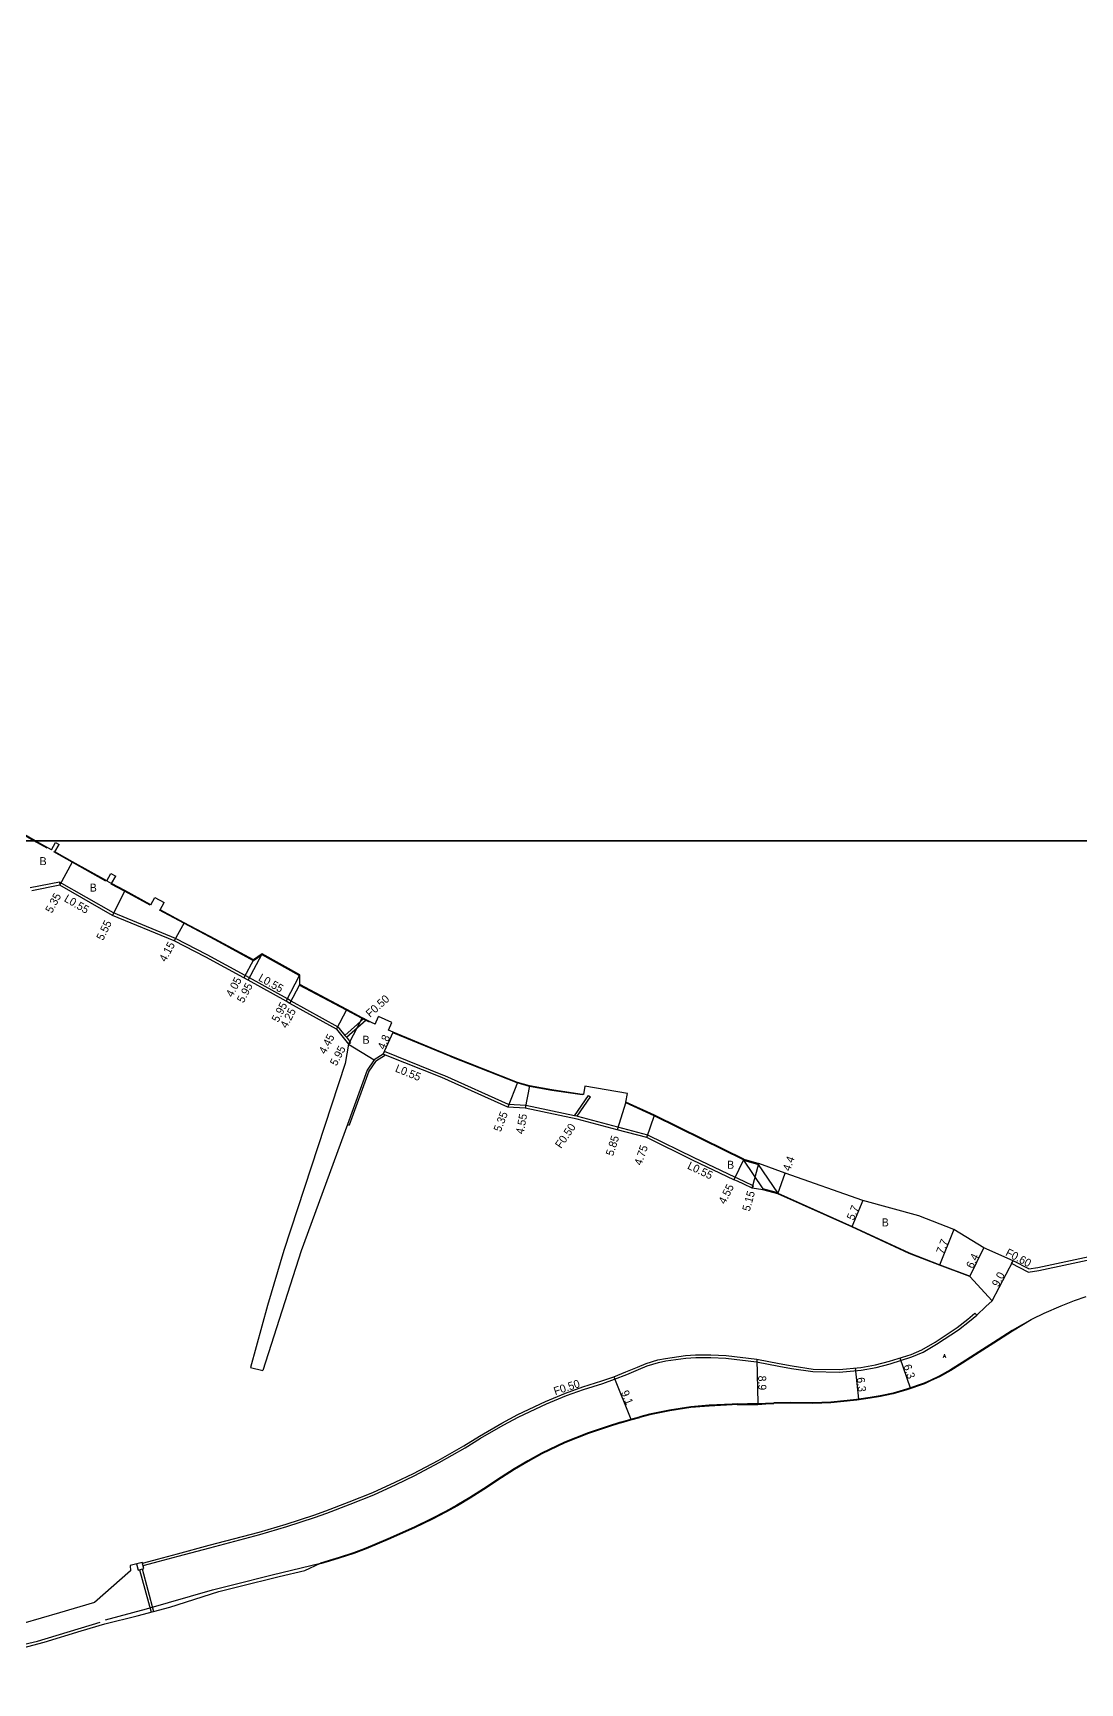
# Model space of a CAD drawing. Header units: metres. Extents: x -16000 to -13600, y -81000 to -78000.
# Drawn here: x -15062.1 to -14852.8, y -79968.4 to -79638.5 of the extents above; entities that cross this region are included whole.
import ezdxf

# ---------------------------------------------------------------- set-up
doc = ezdxf.new("R2010")
doc.units = ezdxf.units.M
doc.header["$LTSCALE"] = 2.5
for name, color, linetype in [('側溝・桝', 7, 'Continuous'), ('図郭', 7, 'Continuous'), ('幅員', 7, 'Continuous'), ('歩道・分離帯・安全施設', 7, 'Continuous'), ('舗装', 7, 'Continuous'), ('道路', 7, 'Continuous')]:
    doc.layers.add(name, color=color, linetype=linetype)
doc.styles.get("Standard").update_dxf_attribs({"font": ''})
doc.styles.add('YOKO_DECO', font='txt.shx', dxfattribs={"bigfont": 'extfont.shx'})
doc.styles.get('Standard').set_extended_font_data('@MS PGothic')

msp = doc.modelspace()

# ---------------------------------------------------------------- linework, layer by layer
at = {"layer": '側溝・桝'}
for points in [[(-15056.77, -79808.23), (-15062.67, -79809.4)], [(-15001.05, -79837.25), (-15010.45, -79832.03), (-15011.24, -79831.59), (-15018.81, -79827.37), (-15019.67, -79826.89), (-15027.27, -79822.8), (-15033.61, -79819.51), (-15045.97, -79814.4), (-15056.77, -79808.23)], [(-15056.77, -79808.23), (-15056.73, -79808.89)], [(-15047.36, -79807.99), (-15046.39, -79808.54)], [(-15001.05, -79837.25), (-15000.86, -79837.49), (-14999.74, -79838.89), (-14999.42, -79839.28), (-14998.61, -79840.29)], [(-14999.74, -79838.89), (-14995.98, -79835.53)], [(-14999.42, -79839.28), (-14995.5, -79835.78)], [(-14999.04, -79840.64), (-14998.61, -79840.29)], [(-14991.59, -79842.82), (-14993.6, -79844.09), (-14994.92, -79846.05), (-14998.86, -79856.85)], [(-14991.84, -79842.13), (-14992.05, -79842.64)], [(-14980.18, -79846.82), (-14991.84, -79842.13)], [(-14921.02, -79867.55), (-14921.79, -79867.22), (-14929.9, -79863.4), (-14939.19, -79858.81), (-14945.19, -79857.27), (-14953.15, -79855.1), (-14953.29, -79855.07), (-14953.82, -79854.96), (-14963.59, -79852.89), (-14967.05, -79852.72), (-14979.77, -79847.01), (-14980.18, -79846.82)], [(-14953.82, -79854.96), (-14951.04, -79850.92)], [(-14953.29, -79855.07), (-14950.63, -79851.21)], [(-14951.04, -79850.92), (-14950.63, -79851.21)], [(-14999.23, -79856.69), (-14998.86, -79856.85)], [(-14918.09, -79868.96), (-14919.76, -79868.16), (-14921.02, -79867.55)], [(-14918.09, -79868.96), (-14918.33, -79869.46)], [(-14863.11, -79886.2), (-14866.43, -79884.47), (-14866.15, -79883.94)], [(-14863.11, -79886.2), (-14861.01, -79885.92), (-14841.3, -79881.68)], [(-14912.98, -79905), (-14910.41, -79905.48), (-14906.14, -79906.12), (-14900.92, -79906.22), (-14896.53, -79905.8), (-14893.5, -79905.3), (-14890.72, -79904.56), (-14886.36, -79903.19), (-14884.11, -79902.23), (-14881.43, -79900.65), (-14877.04, -79897.73), (-14874.83, -79896.06), (-14873.4, -79894.81)], [(-14943.39, -79906.66), (-14941.02, -79905.7), (-14939.33, -79904.97), (-14937.05, -79904.28), (-14935.57, -79903.98), (-14931.57, -79903.44), (-14929.58, -79903.27), (-14926.58, -79903.26), (-14923.57, -79903.42), (-14923.55, -79903.42)], [(-14923.55, -79903.42), (-14917.46, -79904.14), (-14912.98, -79905)], [(-14948.17, -79908.46), (-14945.8, -79907.65), (-14943.39, -79906.66)], [(-15005.81, -79935.27), (-15003.37, -79934.42), (-14998.7, -79932.63), (-14993.95, -79930.74), (-14989.49, -79928.68), (-14985.78, -79926.89), (-14980.86, -79924.29), (-14975.68, -79921.38), (-14972.6, -79919.45), (-14968.09, -79916.83), (-14964.93, -79915.12), (-14959.45, -79912.56), (-14955.44, -79910.92), (-14952.02, -79909.68), (-14948.17, -79908.46)]]:
    msp.add_lwpolyline(points, dxfattribs=at)
at = {"layer": '側溝・桝', "flags": 128}
for points in [[(-15040.05, -79944.95), (-15039.78, -79944.84), (-15037.04, -79944.1), (-15033.08, -79943), (-15026.76, -79941.33), (-15016.76, -79938.66), (-15011.36, -79937.08), (-15005.81, -79935.27)], [(-15041.42, -79944.57), (-15041.09, -79945.8), (-15039.91, -79945.47), (-15040.24, -79944.25)], [(-15040.77, -79945.71), (-15038.45, -79954.18)], [(-15040.25, -79945.56), (-15037.97, -79954.05)]]:
    msp.add_lwpolyline(points, dxfattribs=at)
at = {"layer": '図郭'}
for points in [[(-15200, -79800), (-14400, -79800), (-14400, -79200), (-15200, -79200)], [(-15200, -80400), (-14400, -80400), (-14400, -79800), (-15200, -79800)]]:
    msp.add_lwpolyline(points, close=True, dxfattribs=at)
at = {"layer": '幅員'}
for points in [[(-15056.73, -79808.89), (-15054.2, -79804.17)], [(-15043.75, -79809.92), (-15046.21, -79814.9)], [(-15031.87, -79816.36), (-15033.84, -79820.01)], [(-15018.01, -79823.81), (-15019.93, -79827.37)], [(-15019.08, -79827.85), (-15016.26, -79822.61)], [(-15011.5, -79832.07), (-15008.72, -79826.81)], [(-15010.72, -79832.51), (-15008.74, -79828.75)], [(-15001.41, -79837.68), (-14999.33, -79833.75)], [(-14996.25, -79835.38), (-14999.04, -79840.64)], [(-14992.05, -79842.64), (-14990.11, -79838.24)], [(-14965.24, -79848.28), (-14967.18, -79853.27)], [(-14962.82, -79848.97), (-14963.66, -79853.44)], [(-14943.54, -79852.23), (-14945.32, -79857.8)], [(-14939.39, -79859.33), (-14937.83, -79854.84)], [(-14919.96, -79863.67), (-14921.99, -79867.74)], [(-14918.33, -79869.46), (-14916.97, -79864.49)], [(-14913.2, -79870.59), (-14911.71, -79866.45)], [(-14896.19, -79871.93), (-14898.39, -79877.19)], [(-14877.97, -79877.71), (-14880.83, -79884.86)], [(-14874.77, -79887.12), (-14872, -79881.35)], [(-14870.3, -79891.93), (-14866.15, -79883.94)], [(-14917.38, -79903.61), (-14917.18, -79912.51)], [(-14888.76, -79903.39), (-14886.71, -79909.37)], [(-14945.99, -79907.15), (-14942.58, -79915.59)], [(-14897.72, -79905.38), (-14897.03, -79911.62)]]:
    msp.add_lwpolyline(points, dxfattribs=at)
at = {"layer": '歩道・分離帯・安全施設'}
for points in [[(-15061.93, -79800), (-15063.82, -79798.94), (-15069.37, -79795.9)], [(-15059.27, -79801.49), (-15061.93, -79800)], [(-15047.52, -79808.05), (-15054.26, -79804.29), (-15057.94, -79802.23)], [(-15038.69, -79812.86), (-15043.82, -79810.03), (-15046.47, -79808.64)], [(-15008.85, -79826.89), (-15016.25, -79822.76), (-15018, -79823.96), (-15025.7, -79819.81), (-15031.93, -79816.47), (-15036.83, -79813.86)], [(-14994.84, -79836.28), (-14996.31, -79835.5), (-14999.39, -79833.86), (-15008.87, -79828.83)], [(-14978.73, -79843.07), (-14989.95, -79838.45)], [(-14952.32, -79850.81), (-14958.38, -79849.93), (-14962.85, -79849.09), (-14965.28, -79848.41), (-14978.36, -79843.22), (-14978.73, -79843.07)], [(-14920.01, -79863.79), (-14928.16, -79859.77), (-14937.89, -79854.96), (-14943.58, -79852.35)], [(-14913.16, -79870.47), (-14898.34, -79877.07), (-14886.89, -79882.37), (-14880.79, -79884.74), (-14874.69, -79887.01)], [(-14862.51, -79895.73), (-14866.22, -79898.04), (-14869.99, -79900.42), (-14872.89, -79902.27), (-14876.25, -79904.44), (-14878.57, -79905.89), (-14880.84, -79907.14), (-14882.5, -79907.92), (-14883.84, -79908.54), (-14887.41, -79909.77), (-14890.11, -79910.54), (-14892.67, -79911.09), (-14894.68, -79911.45), (-14897.39, -79911.81), (-14899.96, -79912.1), (-14902.58, -79912.37), (-14906.2, -79912.5), (-14910.6, -79912.42), (-14913.96, -79912.49)], [(-14921.28, -79912.71), (-14922.27, -79912.76), (-14926.92, -79912.99), (-14930.56, -79913.31), (-14934.78, -79913.95), (-14938.78, -79914.76), (-14940.77, -79915.28)], [(-14921.28, -79912.71), (-14919.21, -79912.66), (-14917.17, -79912.66), (-14915.6, -79912.57), (-14913.96, -79912.49)], [(-14944.56, -79916.35), (-14947.25, -79917.21), (-14951.02, -79918.51), (-14955.77, -79920.38), (-14960.34, -79922.55), (-14963.11, -79924.09), (-14965.8, -79925.7), (-14968.4, -79927.36), (-14971.94, -79929.71), (-14974.69, -79931.39), (-14977.25, -79932.94), (-14979.54, -79934.22), (-14982.24, -79935.63), (-14985.83, -79937.34), (-14991.09, -79939.68), (-14995.46, -79941.54), (-14997.98, -79942.49), (-15000.86, -79943.42), (-15002.82, -79944.02), (-15004.58, -79944.56)], [(-14944.56, -79916.35), (-14942.54, -79915.73), (-14940.77, -79915.28)]]:
    msp.add_lwpolyline(points, dxfattribs=at)
at = {"layer": '歩道・分離帯・安全施設', "flags": 128}
for points in [[(-15047.59, -79955.71), (-15039.38, -79953.56), (-15026.21, -79949.75), (-15022.22, -79948.75), (-15014.3, -79946.77), (-15004.63, -79944.42)], [(-15100.91, -79962.21), (-15094.19, -79962.09), (-15085.42, -79961.86), (-15079.39, -79962.23), (-15072.19, -79962.15), (-15068.74, -79961.73), (-15061.19, -79959.98), (-15048.66, -79956.19)]]:
    msp.add_lwpolyline(points, dxfattribs=at)
at = {"layer": '舗装'}
msp.add_lwpolyline([(-14999.04, -79840.64), (-14993.88, -79843.8)], dxfattribs=at)
at = {"layer": '道路'}
for points in [[(-15061.67, -79800), (-15063.76, -79798.83), (-15069.24, -79795.82), (-15069.2, -79793.93), (-15074.93, -79791.25), (-15076.54, -79792.37), (-15081.21, -79790.39), (-15082.16, -79790.01)], [(-15058.41, -79801.82), (-15061.67, -79800)], [(-15058.41, -79801.82), (-15057.58, -79800.34)], [(-15057.7, -79802.22), (-15056.87, -79800.73)], [(-15057.58, -79800.34), (-15056.87, -79800.73)], [(-15047.36, -79807.99), (-15054.2, -79804.17), (-15057.7, -79802.22)], [(-15047.36, -79807.99), (-15046.54, -79806.51)], [(-15046.54, -79806.51), (-15045.56, -79807.05)], [(-15046.39, -79808.54), (-15045.56, -79807.05)], [(-15038.53, -79812.8), (-15043.75, -79809.92), (-15046.39, -79808.54)], [(-15056.73, -79808.89), (-15062.32, -79809.99)], [(-15001.41, -79837.68), (-15010.72, -79832.51), (-15011.5, -79832.07), (-15019.08, -79827.85), (-15019.93, -79827.37), (-15027.53, -79823.28), (-15033.84, -79820.01), (-15046.21, -79814.9), (-15056.73, -79808.89)], [(-15038.53, -79812.8), (-15037.72, -79811.3)], [(-15037.72, -79811.3), (-15035.85, -79812.3)], [(-15036.66, -79813.8), (-15035.85, -79812.3)], [(-14993.71, -79836.66), (-14994.43, -79836.35), (-14994.96, -79836.07), (-14995.5, -79835.78), (-14995.98, -79835.53), (-14996.25, -79835.38), (-14999.33, -79833.75), (-15008.74, -79828.75), (-15008.72, -79826.81), (-15016.26, -79822.61), (-15018.01, -79823.81), (-15025.64, -79819.69), (-15031.87, -79816.36), (-15036.66, -79813.8)], [(-15001.41, -79837.68), (-14999.04, -79840.64)], [(-14993.71, -79836.66), (-14993.02, -79835.11)], [(-14990.33, -79836.29), (-14993.02, -79835.11)], [(-14991.01, -79837.85), (-14990.33, -79836.29)], [(-14978.68, -79842.95), (-14990.11, -79838.24), (-14991.01, -79837.85)], [(-14999.04, -79840.64), (-14999.66, -79844.49), (-15011.92, -79881.92), (-15015.19, -79892.91), (-15018.6, -79905.26)], [(-14992.05, -79842.64), (-14993.88, -79843.8), (-14995.28, -79845.87), (-14999.23, -79856.69), (-15008.46, -79881.99), (-15016.17, -79905.89)], [(-14980.38, -79847.33), (-14991.59, -79842.82), (-14992.05, -79842.64)], [(-14952.03, -79850.73), (-14952.3, -79850.68), (-14958.36, -79849.8), (-14962.82, -79848.97), (-14965.24, -79848.28), (-14978.68, -79842.95)], [(-14921.26, -79868.05), (-14921.99, -79867.74), (-14930.13, -79863.9), (-14939.39, -79859.33), (-14945.32, -79857.8), (-14953.28, -79855.63), (-14963.66, -79853.44), (-14967.18, -79853.27), (-14980.38, -79847.33)], [(-14951.78, -79849.05), (-14952.03, -79850.73)], [(-14943.26, -79850.5), (-14951.78, -79849.05)], [(-14943.54, -79852.23), (-14943.26, -79850.5)], [(-14919.96, -79863.67), (-14928.11, -79859.66), (-14937.83, -79854.84), (-14943.54, -79852.23)], [(-14919.96, -79863.67), (-14920.01, -79863.86), (-14917.02, -79864.68), (-14916.97, -79864.49)], [(-14863.01, -79885.58), (-14866.15, -79883.94), (-14872, -79881.35), (-14877.97, -79877.71), (-14884.99, -79874.99), (-14896.19, -79871.93), (-14911.71, -79866.45), (-14916.97, -79864.49)], [(-14918.33, -79869.46), (-14920, -79868.66), (-14921.26, -79868.05)], [(-14870.3, -79891.93), (-14874.77, -79887.12), (-14880.83, -79884.86), (-14886.94, -79882.49), (-14898.39, -79877.19), (-14913.2, -79870.59), (-14913.15, -79870.4), (-14916.14, -79869.58), (-14916.19, -79869.77), (-14918.33, -79869.46)], [(-14863.01, -79885.58), (-14861.16, -79885.28), (-14841.01, -79880.95)], [(-14851.61, -79891.16), (-14853.93, -79891.97), (-14856.6, -79893.02), (-14859.96, -79894.5), (-14862.32, -79895.6), (-14866.31, -79897.92), (-14870.08, -79900.3), (-14872.98, -79902.15), (-14876.34, -79904.32), (-14878.65, -79905.76), (-14880.91, -79907.01), (-14882.57, -79907.79), (-14883.89, -79908.4), (-14887.46, -79909.62), (-14890.14, -79910.4), (-14892.7, -79910.95), (-14894.69, -79911.3), (-14897.41, -79911.66), (-14899.97, -79911.95), (-14902.58, -79912.22), (-14906.19, -79912.35), (-14910.59, -79912.27), (-14913.97, -79912.34)], [(-14912.89, -79904.48), (-14910.32, -79904.96), (-14906.1, -79905.59), (-14900.94, -79905.69), (-14896.6, -79905.28), (-14893.61, -79904.79), (-14890.87, -79904.05), (-14886.54, -79902.69), (-14884.35, -79901.76), (-14881.71, -79900.2), (-14877.34, -79897.3), (-14875.16, -79895.65), (-14873.75, -79894.41), (-14873.4, -79894.81), (-14871.56, -79893.12), (-14870.3, -79891.93)], [(-14943.59, -79906.17), (-14941.23, -79905.21), (-14939.51, -79904.47), (-14937.18, -79903.76), (-14935.66, -79903.46), (-14931.63, -79902.91), (-14929.6, -79902.74), (-14926.57, -79902.73), (-14923.52, -79902.89)], [(-14923.52, -79902.89), (-14917.38, -79903.61), (-14912.89, -79904.48)], [(-15018.6, -79905.26), (-15016.17, -79905.89)], [(-14948.33, -79907.96), (-14945.99, -79907.15), (-14943.59, -79906.17)], [(-15005.97, -79934.8), (-15003.54, -79933.96), (-14998.88, -79932.17), (-14994.14, -79930.29), (-14989.7, -79928.24), (-14986, -79926.45), (-14981.09, -79923.86), (-14975.93, -79920.96), (-14972.85, -79919.04), (-14968.33, -79916.4), (-14965.15, -79914.68), (-14959.65, -79912.11), (-14955.64, -79910.42), (-14952.19, -79909.18), (-14948.33, -79907.96)], [(-14921.29, -79912.56), (-14922.27, -79912.61), (-14926.92, -79912.84), (-14930.57, -79913.16), (-14934.8, -79913.8), (-14938.81, -79914.62), (-14940.81, -79915.13)], [(-14921.29, -79912.56), (-14919.21, -79912.51), (-14917.18, -79912.51), (-14915.61, -79912.42), (-14913.97, -79912.34)], [(-14944.6, -79916.2), (-14947.3, -79917.07), (-14951.07, -79918.37), (-14955.83, -79920.24), (-14960.41, -79922.42), (-14963.19, -79923.96), (-14965.88, -79925.58), (-14968.49, -79927.24), (-14972.03, -79929.58), (-14974.78, -79931.27), (-14977.33, -79932.81), (-14979.62, -79934.09), (-14982.32, -79935.5), (-14985.9, -79937.21), (-14991.16, -79939.55), (-14995.52, -79941.4), (-14996.94, -79941.94), (-14998.03, -79942.35), (-15000.91, -79943.28), (-15002.87, -79943.87), (-15004.63, -79944.42)], [(-14944.6, -79916.2), (-14942.58, -79915.59), (-14940.81, -79915.13)]]:
    msp.add_lwpolyline(points, dxfattribs=at)
for points in [[(-14919.96, -79863.67), (-14916.97, -79864.49), (-14917.02, -79864.68), (-14920.01, -79863.86)], [(-14917.02, -79864.68), (-14920.01, -79863.86), (-14916.14, -79869.58), (-14913.15, -79870.4)], [(-14916.19, -79869.77), (-14916.14, -79869.58), (-14913.15, -79870.4), (-14913.2, -79870.59)]]:
    msp.add_lwpolyline(points, close=True, dxfattribs=at)
at = {"layer": '道路', "flags": 128}
for points in [[(-15040.24, -79944.25), (-15040.19, -79944.46), (-15039.94, -79944.36), (-15037.18, -79943.61), (-15033.21, -79942.52), (-15026.89, -79940.84), (-15016.89, -79938.18), (-15011.51, -79936.6), (-15005.97, -79934.8)], [(-15099.43, -79964.53), (-15095.92, -79964.62), (-15096.5, -79962.7), (-15080.66, -79962.6), (-15076.31, -79962.88), (-15074.29, -79962.93), (-15071.23, -79962.61), (-15066.15, -79961.87), (-15059.89, -79960.18), (-15052.48, -79957.94), (-15047.75, -79956.55), (-15041.26, -79954.94), (-15034.74, -79953.18), (-15024.94, -79950.05), (-15020.92, -79949.07), (-15012.9, -79947.09), (-15007.74, -79945.88), (-15004.63, -79944.42)], [(-15040.24, -79944.25), (-15042.64, -79944.9), (-15042.63, -79945.94), (-15049.78, -79952.3)], [(-15049.78, -79952.3), (-15056.83, -79954.34), (-15064.12, -79956.45), (-15069.45, -79957.57), (-15073.04, -79957.98), (-15078.13, -79958.2), (-15080.82, -79958.12), (-15084.75, -79957.58), (-15114.34, -79956.12), (-15124.38, -79956.14), (-15130.29, -79956.8), (-15137.69, -79958.43), (-15143.59, -79960.45), (-15149.38, -79962.97), (-15152.74, -79964.76), (-15157.84, -79967.93), (-15166.64, -79973.77), (-15174.25, -79979.25), (-15177.86, -79982.14), (-15181.53, -79985.2), (-15186.68, -79989.82), (-15189.88, -79992.91), (-15193.52, -79996.73)]]:
    msp.add_lwpolyline(points, dxfattribs=at)

# ---------------------------------------------------------------- texts
at = {"layer": '側溝・桝'}
for s, rotation, p in [('L0.55', 329.8949, (-15056.02, -79812.01)), ('L0.55', 330.846, (-15017.18, -79827.85)), ('F0.50', 41.8185, (-14994.68, -79835.41)), ('L0.55', 338.081, (-14989.81, -79846.1)), ('F0.50', 55.3998, (-14956.52, -79861.62)), ('L0.55', 334.7484, (-14931.39, -79865.5)), ('F0.60', 332.5444, (-14867.79, -79882.82)), ('F0.50', 18.3645, (-14957.68, -79910.84))]:
    msp.add_text(s, height=1.6, rotation=rotation, dxfattribs=at).set_placement(p)
at = {"layer": '幅員'}
for s, rotation, p in [('5.35', 61.7462, (-15058.32, -79814.58)), ('5.55', 63.7476, (-15048.09, -79820.05)), ('4.15', 61.6357, (-15035.57, -79824.33)), ('4.05', 61.6729, (-15022.23, -79831.39)), ('5.95', 61.6729, (-15020.02, -79832.54)), ('5.95', 62.1353, (-15013.08, -79836.41)), ('4.25', 62.1353, (-15011.36, -79837.59)), ('4.45', 62.0431, (-15003.64, -79842.77)), ('5.95', 62.0431, (-15001.42, -79845.12)), ('4.8', 66.2502, (-14991.82, -79841.87)), ('5.35', 68.7106, (-14968.59, -79858.31)), ('4.55', 79.4611, (-14964.02, -79858.73)), ('5.85', 72.3213, (-14946.11, -79863.12)), ('4.75', 70.8646, (-14940.45, -79865.02)), ('4.4', 70.1627, (-14910.75, -79866.16)), ('4.55', 63.3707, (-14923.71, -79872.77)), ('5.15', 74.6561, (-14918.79, -79874.18)), ('5.7', 67.3197, (-14898, -79875.99)), ('7.7', 68.2164, (-14880.09, -79882.74)), ('6.4', 64.2816, (-14874.17, -79885.64)), ('9.0', 62.5499, (-14869.06, -79889.31)), ('8.9', 271, (-14917.11, -79906.93)), ('6.3', 276, (-14897.39, -79907.33)), ('6.3', 289, (-14888.11, -79904.96)), ('9.1', 292, (-14944.57, -79910.24))]:
    msp.add_text(s, height=1.6, rotation=rotation, dxfattribs=at).set_placement(p)
at = {"layer": '舗装'}
for p in [(-15060.77, -79804.86), (-15050.74, -79810.15), (-14996.2, -79840.57), (-14923.3, -79865.56), (-14892.38, -79877.08)]:
    msp.add_text('B', height=1.6, dxfattribs=at).set_placement(p)
at = {"layer": '舗装', "style": 'YOKO_DECO'}
msp.add_text('A', height=0.75, dxfattribs=at).set_placement((-14880.13, -79903.36, 715.06))

doc.saveas('drawing.dxf')
